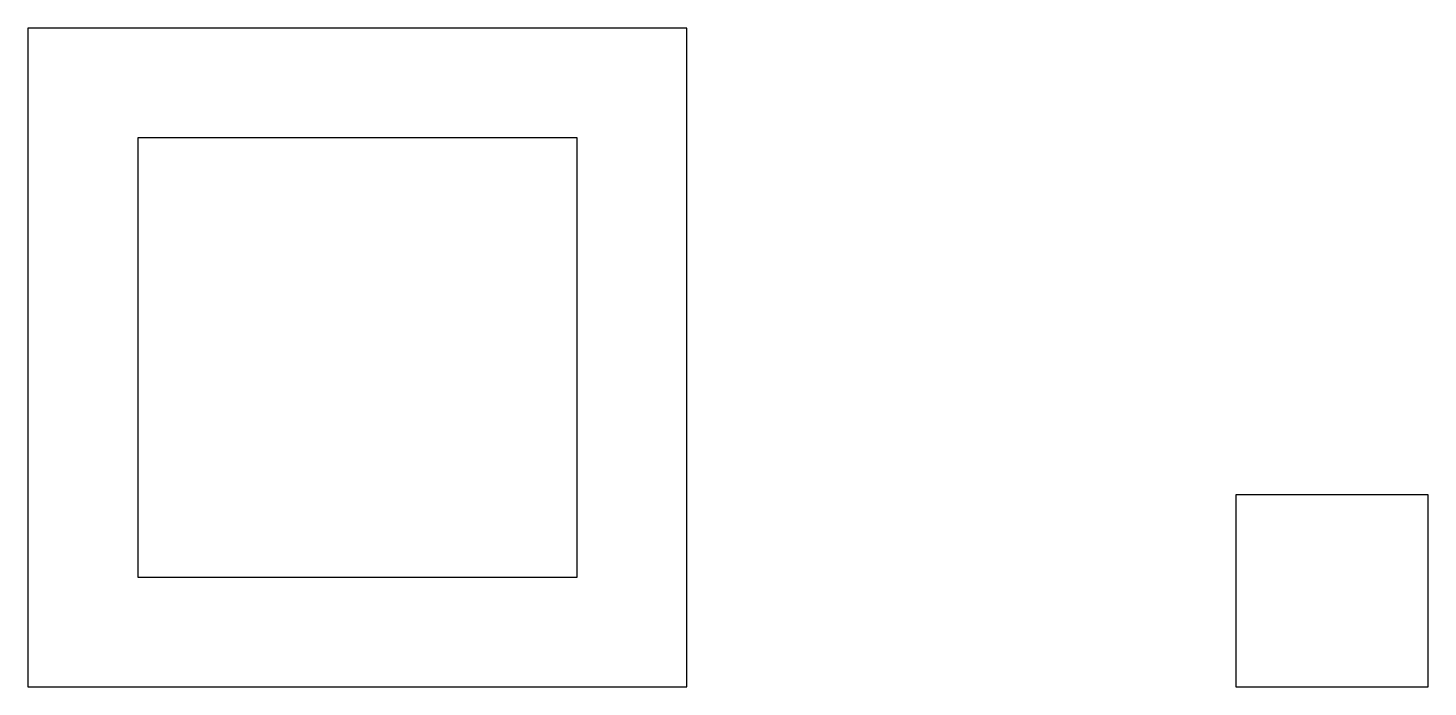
# Model space of a CAD drawing. Header units: millimetres. Extents: x 0 to 255, y 0 to 120.
import ezdxf

# ---------------------------------------------------------------- set-up
doc = ezdxf.new("R2010")
doc.units = ezdxf.units.MM

msp = doc.modelspace()

# ---------------------------------------------------------------- linework, layer by layer
at = {"layer": 'OUTER'}
for points in [[(0, 0), (120, 0), (120, 120), (0, 120)], [(20, 20), (100, 20), (100, 100), (20, 100)]]:
    msp.add_lwpolyline(points, close=True, dxfattribs=at)
at = {"layer": 'SMALL'}
msp.add_lwpolyline([(220, 0), (255, 0), (255, 35), (220, 35)], close=True, dxfattribs=at)

doc.saveas('drawing.dxf')
